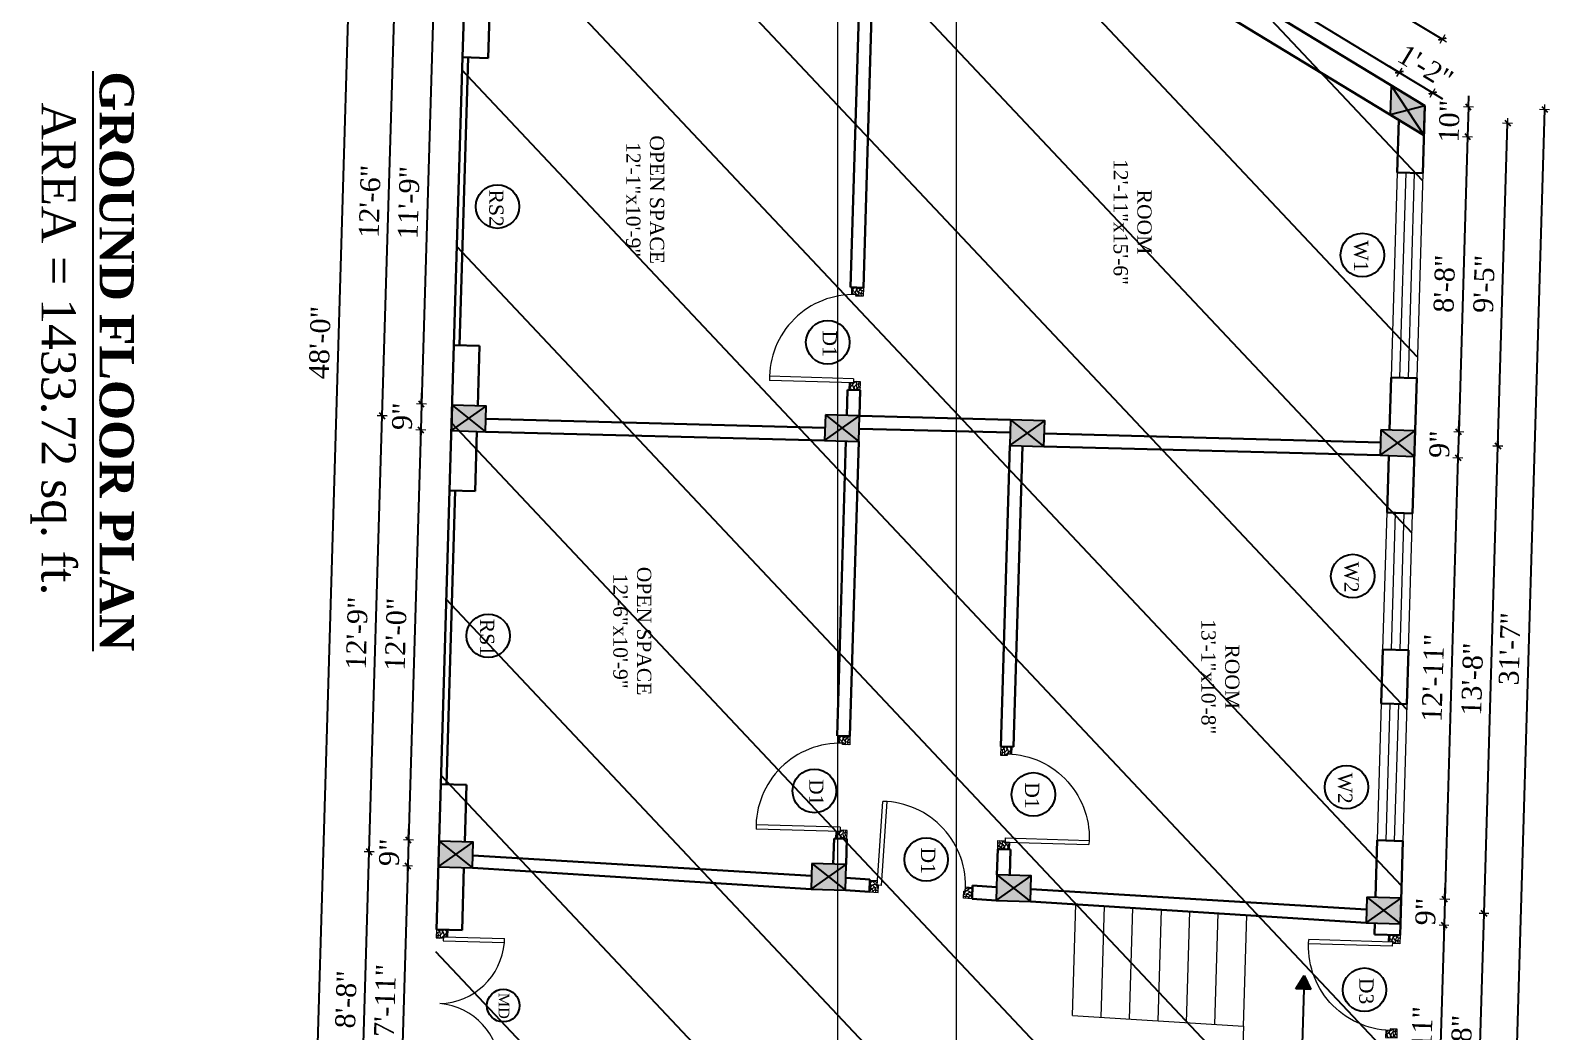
# Model space of a CAD drawing. Header units: inches. Extents: x 4069 to 291496, y -47643 to 12535.
# Drawn here: x 145229 to 145762, y -16089 to -15738 of the extents above; entities that cross this region are included whole.
import ezdxf

# ---------------------------------------------------------------- set-up
doc = ezdxf.new("R2010")
doc.units = ezdxf.units.IN
doc.header["$LTSCALE"] = 5
doc.header["$MEASUREMENT"] = 0
for name, color, linetype, lineweight in [('A-WALL', 7, 'Continuous', 9), ('Dimension', 7, 'Continuous', 18), ('DOOR', 62, 'Continuous', 0), ('Dw', 2, 'Continuous', 18), ('tefriş', 30, 'Continuous', 9)]:
    doc.layers.add(name, color=color, linetype=linetype, lineweight=lineweight)
doc.layers.add('dim line', color=7, linetype='Continuous', lineweight=15, true_color=0xfab2b2)
doc.layers.add('TEXT', color=6, linetype='Continuous')
doc.layers.add('WALL', color=7, linetype='Continuous')
doc.styles.add('ordinary', font='times.ttf')
doc.dimstyles.new('Copy of 96', dxfattribs={"dimtxt": 7, "dimasz": 4, "dimexe": 0.5, "dimexo": 0.5, "dimgap": 3, "dimtad": 1, "dimdec": 1, "dimzin": 11, "dimdsep": 46, "dimlunit": 4, "dimtxsty": 'ordinary', "dimblk": 'OBLIQUE', "dimcen": 0.09, "dimse1": 1, "dimse2": 1, "dimclrt": 6, "dimazin": 0, "dimtfac": 1, "dimtdec": 1, "dimtix": 1, "dimtmove": 2, "dimatfit": 3, "dimldrblk": 'leader', "dimfxl": 0.5, "dimfxlon": 1, "dimtolj": 1, "dimtzin": 0, "dimarcsym": 0})

# ---------------------------------------------------------------- blocks, each defined once
blk = doc.blocks.new('c2a')
at = {"color": 1, "ltscale": 5}
for p, q in [((18091.63, 4625.76), (18084.82, 4613.76)), ((18101.98, 4625.76), (18091.63, 4625.76)), ((18095.17, 4613.76), (18101.98, 4625.76)), ((18084.82, 4613.76), (18095.17, 4613.76))]:
    blk.add_line(p, q, dxfattribs=at)
blk = doc.blocks.new('A$C27B36B59')
at = {"layer": 'DOOR'}
for p, q in [((0, 4), (0, 0)), ((2.5, 4), (0, 4)), ((0, 0), (3, 0)), ((2.5, 2.5), (2.5, 4)), ((3, 2.5), (2.5, 2.5)), ((3, 0), (3, 2.5))]:
    blk.add_line(p, q, dxfattribs=at)
for centre, radius, start, end in [((-1.4, -0.54), 4.75, 22.1411, 72.838), ((1.34, 2.09), 1.64, 45.138, 144.8948), ((2.21, 0.3), 2.49, 83.3149, 152.658), ((0.13, 0.37), 2.05, 349.4875, 93.6805), ((1.96, -0.47), 2.01, 58.7447, 166.495), ((-0.06, 0.32), 1.13, 343.542, 86.947), ((2.08, -0.4), 1.17, 38.2816, 160.1519)]:
    blk.add_arc(centre, radius, start, end, dxfattribs=at)
blk = doc.blocks.new('D2')
at = {"layer": 'DOOR'}
for p, q in [((74473.95, 24047.59), (74473.95, 24018.09)), ((74473.95, 24047.59), (74475.45, 24047.59)), ((74475.45, 24047.59), (74475.45, 24018.13))]:
    blk.add_line(p, q, dxfattribs=at)
blk.add_arc((74473.95, 24047.59), 29.5, 180, 272.9146, dxfattribs=at)
at = {"layer": 'DOOR', "xscale": -1, "rotation": 180}
blk.add_blockref('A$C27B36B59', (74441.95, 24050.09), dxfattribs=at)
at = {"layer": 'DOOR', "rotation": 180}
blk.add_blockref('A$C27B36B59', (74477.95, 24050.09), dxfattribs=at)
blk = doc.blocks.new('oblique')
at = {"color": 0, "lineweight": -2}
blk.add_line((0.25, 0.25), (-0.25, -0.25), dxfattribs=at)
at = {"layer": 'dim line', "lineweight": 9}
for p, q in [((-0.4375, 0), (0.4375, 0)), ((0, 0.4375), (0, -0.4375))]:
    blk.add_line(p, q, dxfattribs=at)
blk = doc.blocks.new('*D5714')
at = {"layer": 'A-WALL', "color": 0, "lineweight": -2, "ltscale": 50, "transparency": 16777216}
blk.add_line((145344.55, -16130.11), (145347.66, -16026.15), dxfattribs=at)
at = {"layer": 'Defpoints', "color": 0, "ltscale": 50, "transparency": 16777216}
for p in [(145347.66, -16026.15), (145372.06, -16026.88), (145368.96, -16130.84)]:
    blk.add_point(p, dxfattribs=at)
at = {"layer": 'A-WALL', "color": 0, "lineweight": -2, "ltscale": 50, "transparency": 16777216, "xscale": 4, "yscale": 4, "zscale": 4}
for p, rotation in [((145347.66, -16026.15), 88.2899854281443), ((145344.55, -16130.11), 268.2899854281443)]:
    blk.add_blockref('oblique', p, dxfattribs=dict(at, rotation=rotation))
at = {"layer": 'A-WALL', "color": 6, "ltscale": 50, "transparency": 16777216, "insert": (145339.55, -16077.93), "char_height": 7, "attachment_point": 5, "rotation": 88.29, "style": 'ordinary'}
blk.add_mtext('\\A1;8\'-8"', dxfattribs=at)
blk = doc.blocks.new('_OBLIQUE')
at = {"color": 0, "linetype": 'ByBlock'}
blk.add_line((-0.5, -0.5), (0.5, 0.5), dxfattribs=at)
blk = doc.blocks.new('leader')
at = {"layer": 'Dimension'}
for p, q in [((0, -4.33), (0, 4.33)), ((-4.42, 0), (4.42, 0))]:
    blk.add_line(p, q, dxfattribs=at)
blk = doc.blocks.new('*D5715')
at = {"layer": 'A-WALL', "color": 0, "lineweight": -2, "ltscale": 50, "transparency": 16777216}
blk.add_line((145347.66, -16026.15), (145352.22, -15873.22), dxfattribs=at)
at = {"layer": 'Defpoints', "color": 0, "ltscale": 50, "transparency": 16777216}
for p in [(145352.22, -15873.22), (145376.62, -15873.95), (145372.06, -16026.88)]:
    blk.add_point(p, dxfattribs=at)
at = {"layer": 'A-WALL', "color": 0, "lineweight": -2, "ltscale": 50, "transparency": 16777216, "xscale": 4, "yscale": 4, "zscale": 4}
for p, rotation in [((145352.22, -15873.22), 88.28998542890632), ((145347.66, -16026.15), 268.2899854289063)]:
    blk.add_blockref('oblique', p, dxfattribs=dict(at, rotation=rotation))
at = {"layer": 'A-WALL', "color": 6, "ltscale": 50, "transparency": 16777216, "insert": (145343.37, -15949.49), "char_height": 7, "attachment_point": 5, "rotation": 88.29, "style": 'ordinary'}
blk.add_mtext('\\A1;12\'-9"', dxfattribs=at)
blk = doc.blocks.new('*D5716')
at = {"layer": 'A-WALL', "color": 0, "lineweight": -2, "ltscale": 50, "transparency": 16777216}
blk.add_line((145352.22, -15873.22), (145356.7, -15723.29), dxfattribs=at)
at = {"layer": 'Defpoints', "color": 0, "ltscale": 50, "transparency": 16777216}
for p in [(145356.7, -15723.29), (145381.1, -15724.02), (145376.62, -15873.95)]:
    blk.add_point(p, dxfattribs=at)
at = {"layer": 'A-WALL', "color": 0, "lineweight": -2, "ltscale": 50, "transparency": 16777216, "xscale": 4, "yscale": 4, "zscale": 4}
for p, rotation in [((145356.7, -15723.29), 88.28998542890632), ((145352.22, -15873.22), 268.2899854289063)]:
    blk.add_blockref('oblique', p, dxfattribs=dict(at, rotation=rotation))
at = {"layer": 'A-WALL', "color": 6, "ltscale": 50, "transparency": 16777216, "insert": (145347.9, -15798.06), "char_height": 7, "attachment_point": 5, "rotation": 88.29, "style": 'ordinary'}
blk.add_mtext('\\A1;12\'-6"', dxfattribs=at)
blk = doc.blocks.new('*D5673')
at = {"layer": 'A-WALL', "color": 0, "lineweight": -2, "ltscale": 50, "transparency": 16777216}
blk.add_line((145328.38, -16134.13), (145345.47, -15561.38), dxfattribs=at)
at = {"layer": 'Defpoints', "color": 0, "ltscale": 50, "transparency": 16777216}
for p in [(145345.47, -15561.38), (145385.92, -15562.59), (145368.82, -16135.33)]:
    blk.add_point(p, dxfattribs=at)
at = {"layer": 'A-WALL', "color": 0, "lineweight": -2, "ltscale": 50, "transparency": 16777216, "xscale": 4, "yscale": 4, "zscale": 4}
for p, rotation in [((145345.47, -15561.38), 88.28998542890632), ((145328.38, -16134.13), 268.2899854289063)]:
    blk.add_blockref('oblique', p, dxfattribs=dict(at, rotation=rotation))
at = {"layer": 'A-WALL', "color": 6, "ltscale": 50, "transparency": 16777216, "insert": (145330.37, -15847.56), "char_height": 7, "attachment_point": 5, "rotation": 88.29, "style": 'ordinary'}
blk.add_mtext('\\A1;48\'-0"', dxfattribs=at)
blk = doc.blocks.new('*D5721')
at = {"layer": 'A-WALL', "color": 0, "lineweight": -2, "ltscale": 50, "transparency": 16777216}
blk.add_line((145529.21, -15643.45), (145709.03, -15752.78), dxfattribs=at)
at = {"layer": 'Defpoints', "color": 0, "ltscale": 50, "transparency": 16777216}
for p in [(145526.43, -15648.02), (145709.03, -15752.78), (145706.25, -15757.34)]:
    blk.add_point(p, dxfattribs=at)
at = {"layer": 'A-WALL', "color": 0, "lineweight": -2, "ltscale": 50, "transparency": 16777216, "xscale": 4, "yscale": 4, "zscale": 4}
for p, rotation in [((145529.21, -15643.45), 148.7014709229799), ((145709.03, -15752.78), 328.7014709229799)]:
    blk.add_blockref('oblique', p, dxfattribs=dict(at, rotation=rotation))
at = {"layer": 'A-WALL', "color": 6, "ltscale": 50, "transparency": 16777216, "insert": (145622.53, -15692.5), "char_height": 7, "attachment_point": 5, "rotation": 328.7015, "style": 'ordinary'}
blk.add_mtext('\\A1;17\'-6"', dxfattribs=at)
blk = doc.blocks.new('*D5722')
at = {"layer": 'A-WALL', "color": 0, "lineweight": -2, "ltscale": 50, "transparency": 16777216}
for p, q in [((145709.03, -15752.78), (145705.61, -15750.7)), ((145709.03, -15752.78), (145720.82, -15759.95)), ((145720.82, -15759.95), (145724.24, -15762.02))]:
    blk.add_line(p, q, dxfattribs=at)
at = {"layer": 'Defpoints', "color": 0, "ltscale": 50, "transparency": 16777216}
for p in [(145706.25, -15757.34), (145720.82, -15759.95), (145718.04, -15764.51)]:
    blk.add_point(p, dxfattribs=at)
at = {"layer": 'A-WALL', "color": 0, "lineweight": -2, "ltscale": 50, "transparency": 16777216, "xscale": 4, "yscale": 4, "zscale": 4}
for p, rotation in [((145709.03, -15752.78), 328.7014709229799), ((145720.82, -15759.95), 148.7014709229799)]:
    blk.add_blockref('oblique', p, dxfattribs=dict(at, rotation=rotation))
at = {"layer": 'A-WALL', "color": 6, "ltscale": 50, "transparency": 16777216, "insert": (145718.3, -15750.81), "char_height": 7, "attachment_point": 5, "rotation": 328.7015, "style": 'ordinary'}
blk.add_mtext('\\A1;1\'-2"', dxfattribs=at)
blk = doc.blocks.new('*D5723')
at = {"layer": 'A-WALL', "color": 0, "lineweight": -2, "ltscale": 50, "transparency": 16777216}
blk.add_line((145724.17, -15741.14), (145532.56, -15624.65), dxfattribs=at)
at = {"layer": 'Defpoints', "color": 0, "ltscale": 50, "transparency": 16777216}
for p in [(145532.56, -15624.65), (145520.54, -15644.43), (145712.15, -15760.93)]:
    blk.add_point(p, dxfattribs=at)
at = {"layer": 'A-WALL', "color": 0, "lineweight": -2, "ltscale": 50, "transparency": 16777216, "xscale": 4, "yscale": 4, "zscale": 4}
for p, rotation in [((145532.56, -15624.65), 148.7014709224112), ((145724.17, -15741.14), 328.7014709224112)]:
    blk.add_blockref('oblique', p, dxfattribs=dict(at, rotation=rotation))
at = {"layer": 'A-WALL', "color": 6, "ltscale": 50, "transparency": 16777216, "insert": (145631.78, -15677.29), "char_height": 7, "attachment_point": 5, "rotation": 328.7015, "style": 'ordinary'}
blk.add_mtext('\\A1;18\'-8"', dxfattribs=at)
blk = doc.blocks.new('*D5674')
at = {"layer": 'A-WALL', "color": 0, "lineweight": -2, "ltscale": 50, "transparency": 16777216}
blk.add_line((145406.45, -15528.81), (145738.58, -15730.74), dxfattribs=at)
at = {"layer": 'Defpoints', "color": 0, "ltscale": 50, "transparency": 16777216}
for p in [(145385.92, -15562.59), (145738.58, -15730.74), (145718.04, -15764.51)]:
    blk.add_point(p, dxfattribs=at)
at = {"layer": 'A-WALL', "color": 0, "lineweight": -2, "ltscale": 50, "transparency": 16777216, "xscale": 4, "yscale": 4, "zscale": 4}
for p, rotation in [((145406.45, -15528.81), 148.7014709224075), ((145738.58, -15730.74), 328.7014709224075)]:
    blk.add_blockref('oblique', p, dxfattribs=dict(at, rotation=rotation))
at = {"layer": 'A-WALL', "color": 6, "ltscale": 50, "transparency": 16777216, "insert": (145575.92, -15624.17), "char_height": 7, "attachment_point": 5, "rotation": 328.7015, "style": 'ordinary'}
blk.add_mtext('\\A1;32\'-5"', dxfattribs=at)
blk = doc.blocks.new('*D5725')
at = {"layer": 'A-WALL', "color": 0, "lineweight": -2, "ltscale": 50, "transparency": 16777216}
for p, q in [((145733.35, -15764.97), (145733.47, -15760.97)), ((145733.35, -15764.97), (145733.04, -15775.31)), ((145733.04, -15775.31), (145732.92, -15779.31))]:
    blk.add_line(p, q, dxfattribs=at)
at = {"layer": 'Defpoints', "color": 0, "ltscale": 50, "transparency": 16777216}
for p in [(145718.04, -15764.51), (145717.73, -15774.86), (145733.04, -15775.31)]:
    blk.add_point(p, dxfattribs=at)
at = {"layer": 'A-WALL', "color": 0, "lineweight": -2, "ltscale": 50, "transparency": 16777216, "xscale": 4, "yscale": 4, "zscale": 4}
for p, rotation in [((145733.35, -15764.97), 268.2899854281655), ((145733.04, -15775.31), 88.28998542816547)]:
    blk.add_blockref('oblique', p, dxfattribs=dict(at, rotation=rotation))
at = {"layer": 'A-WALL', "color": 6, "ltscale": 50, "transparency": 16777216, "insert": (145726.64, -15769.94), "char_height": 7, "attachment_point": 5, "rotation": 88.29, "style": 'ordinary'}
blk.add_mtext('\\A1;10"', dxfattribs=at)
blk = doc.blocks.new('*D5726')
at = {"layer": 'A-WALL', "color": 0, "lineweight": -2, "ltscale": 50, "transparency": 16777216}
blk.add_line((145733.04, -15775.31), (145729.95, -15878.92), dxfattribs=at)
at = {"layer": 'Defpoints', "color": 0, "ltscale": 50, "transparency": 16777216}
for p in [(145717.73, -15774.86), (145714.64, -15878.46), (145729.95, -15878.92)]:
    blk.add_point(p, dxfattribs=at)
at = {"layer": 'A-WALL', "color": 0, "lineweight": -2, "ltscale": 50, "transparency": 16777216, "xscale": 4, "yscale": 4, "zscale": 4}
for p, rotation in [((145733.04, -15775.31), 88.28998542890629), ((145729.95, -15878.92), 268.2899854289063)]:
    blk.add_blockref('oblique', p, dxfattribs=dict(at, rotation=rotation))
at = {"layer": 'A-WALL', "color": 6, "ltscale": 50, "transparency": 16777216, "insert": (145724.94, -15826.92), "char_height": 7, "attachment_point": 5, "rotation": 88.29, "style": 'ordinary'}
blk.add_mtext('\\A1;8\'-8"', dxfattribs=at)
blk = doc.blocks.new('*D5727')
at = {"layer": 'A-WALL', "color": 0, "lineweight": -2, "ltscale": 50, "transparency": 16777216}
for p, q in [((145729.95, -15878.92), (145729.68, -15887.91)), ((145729.95, -15878.92), (145730.07, -15874.92)), ((145729.68, -15887.91), (145729.56, -15891.91))]:
    blk.add_line(p, q, dxfattribs=at)
at = {"layer": 'Defpoints', "color": 0, "ltscale": 50, "transparency": 16777216}
for p in [(145714.64, -15878.46), (145714.37, -15887.46), (145729.68, -15887.91)]:
    blk.add_point(p, dxfattribs=at)
at = {"layer": 'A-WALL', "color": 0, "lineweight": -2, "ltscale": 50, "transparency": 16777216, "xscale": 4, "yscale": 4, "zscale": 4}
for p, rotation in [((145729.95, -15878.92), 268.2899854289063), ((145729.68, -15887.91), 88.28998542890633)]:
    blk.add_blockref('oblique', p, dxfattribs=dict(at, rotation=rotation))
at = {"layer": 'A-WALL', "color": 6, "ltscale": 50, "transparency": 16777216, "insert": (145723.24, -15883.22), "char_height": 7, "attachment_point": 5, "rotation": 88.29, "style": 'ordinary'}
blk.add_mtext('\\A1;9"', dxfattribs=at)
blk = doc.blocks.new('*D5728')
at = {"layer": 'A-WALL', "color": 0, "lineweight": -2, "ltscale": 50, "transparency": 16777216}
blk.add_line((145729.68, -15887.91), (145725.05, -16042.84), dxfattribs=at)
at = {"layer": 'Defpoints', "color": 0, "ltscale": 50, "transparency": 16777216}
for p in [(145714.37, -15887.46), (145709.75, -16042.39), (145725.05, -16042.84)]:
    blk.add_point(p, dxfattribs=at)
at = {"layer": 'A-WALL', "color": 0, "lineweight": -2, "ltscale": 50, "transparency": 16777216, "xscale": 4, "yscale": 4, "zscale": 4}
for p, rotation in [((145729.68, -15887.91), 88.28998542890629), ((145725.05, -16042.84), 268.2899854289063)]:
    blk.add_blockref('oblique', p, dxfattribs=dict(at, rotation=rotation))
at = {"layer": 'A-WALL', "color": 6, "ltscale": 50, "transparency": 16777216, "insert": (145720.87, -15965.18), "char_height": 7, "attachment_point": 5, "rotation": 88.29, "style": 'ordinary'}
blk.add_mtext('\\A1;12\'-11"', dxfattribs=at)
blk = doc.blocks.new('*D5729')
at = {"layer": 'A-WALL', "color": 0, "lineweight": -2, "ltscale": 50, "transparency": 16777216}
for p, q in [((145725.05, -16042.84), (145725.17, -16038.85)), ((145725.05, -16042.84), (145724.78, -16051.84)), ((145724.78, -16051.84), (145724.66, -16055.84))]:
    blk.add_line(p, q, dxfattribs=at)
at = {"layer": 'Defpoints', "color": 0, "ltscale": 50, "transparency": 16777216}
for p in [(145709.75, -16042.39), (145709.48, -16051.38), (145724.78, -16051.84)]:
    blk.add_point(p, dxfattribs=at)
at = {"layer": 'A-WALL', "color": 0, "lineweight": -2, "ltscale": 50, "transparency": 16777216, "xscale": 4, "yscale": 4, "zscale": 4}
for p, rotation in [((145725.05, -16042.84), 268.2899854289063), ((145724.78, -16051.84), 88.28998542890633)]:
    blk.add_blockref('oblique', p, dxfattribs=dict(at, rotation=rotation))
at = {"layer": 'A-WALL', "color": 6, "ltscale": 50, "transparency": 16777216, "insert": (145718.35, -16047.15), "char_height": 7, "attachment_point": 5, "rotation": 88.29, "style": 'ordinary'}
blk.add_mtext('\\A1;9"', dxfattribs=at)
blk = doc.blocks.new('*D5730')
at = {"layer": 'A-WALL', "color": 0, "lineweight": -2, "ltscale": 50, "transparency": 16777216}
blk.add_line((145724.78, -16051.84), (145722.31, -16134.8), dxfattribs=at)
at = {"layer": 'Defpoints', "color": 0, "ltscale": 50, "transparency": 16777216}
for p in [(145709.48, -16051.38), (145707, -16134.35), (145722.31, -16134.8)]:
    blk.add_point(p, dxfattribs=at)
at = {"layer": 'A-WALL', "color": 0, "lineweight": -2, "ltscale": 50, "transparency": 16777216, "xscale": 4, "yscale": 4, "zscale": 4}
for p, rotation in [((145724.78, -16051.84), 88.28998542890629), ((145722.31, -16134.8), 268.2899854289063)]:
    blk.add_blockref('oblique', p, dxfattribs=dict(at, rotation=rotation))
at = {"layer": 'A-WALL', "color": 6, "ltscale": 50, "transparency": 16777216, "insert": (145716.99, -16093.13), "char_height": 7, "attachment_point": 5, "rotation": 88.29, "style": 'ordinary'}
blk.add_mtext('\\A1;6\'-11"', dxfattribs=at)
blk = doc.blocks.new('*D5732')
at = {"layer": 'A-WALL', "color": 0, "lineweight": -2, "ltscale": 50, "transparency": 16777216}
blk.add_line((145736.07, -16139.72), (145738.81, -16047.76), dxfattribs=at)
at = {"layer": 'Defpoints', "color": 0, "ltscale": 50, "transparency": 16777216}
for p in [(145709.61, -16046.88), (145738.81, -16047.76), (145706.87, -16138.84)]:
    blk.add_point(p, dxfattribs=at)
at = {"layer": 'A-WALL', "color": 0, "lineweight": -2, "ltscale": 50, "transparency": 16777216, "xscale": 4, "yscale": 4, "zscale": 4}
for p, rotation in [((145738.81, -16047.76), 88.28998542815471), ((145736.07, -16139.72), 268.2899854281547)]:
    blk.add_blockref('oblique', p, dxfattribs=dict(at, rotation=rotation))
at = {"layer": 'A-WALL', "color": 6, "ltscale": 50, "transparency": 16777216, "insert": (145730.87, -16093.54), "char_height": 7, "attachment_point": 5, "rotation": 88.29, "style": 'ordinary'}
blk.add_mtext('\\A1;7\'-8"', dxfattribs=at)
blk = doc.blocks.new('*D5733')
at = {"layer": 'A-WALL', "color": 0, "lineweight": -2, "ltscale": 50, "transparency": 16777216}
blk.add_line((145738.81, -16047.76), (145743.71, -15883.83), dxfattribs=at)
at = {"layer": 'Defpoints', "color": 0, "ltscale": 50, "transparency": 16777216}
for p in [(145714.51, -15882.96), (145743.71, -15883.83), (145709.61, -16046.88)]:
    blk.add_point(p, dxfattribs=at)
at = {"layer": 'A-WALL', "color": 0, "lineweight": -2, "ltscale": 50, "transparency": 16777216, "xscale": 4, "yscale": 4, "zscale": 4}
for p, rotation in [((145743.71, -15883.83), 88.28998542890632), ((145738.81, -16047.76), 268.2899854289063)]:
    blk.add_blockref('oblique', p, dxfattribs=dict(at, rotation=rotation))
at = {"layer": 'A-WALL', "color": 6, "ltscale": 50, "transparency": 16777216, "insert": (145734.7, -15965.6), "char_height": 7, "attachment_point": 5, "rotation": 88.29, "style": 'ordinary'}
blk.add_mtext('\\A1;13\'-8"', dxfattribs=at)
blk = doc.blocks.new('*D5734')
at = {"layer": 'A-WALL', "color": 0, "lineweight": -2, "ltscale": 50, "transparency": 16777216}
blk.add_line((145743.71, -15883.83), (145747.09, -15770.56), dxfattribs=at)
at = {"layer": 'Defpoints', "color": 0, "ltscale": 50, "transparency": 16777216}
for p in [(145717.89, -15769.68), (145747.09, -15770.56), (145714.51, -15882.96)]:
    blk.add_point(p, dxfattribs=at)
at = {"layer": 'A-WALL', "color": 0, "lineweight": -2, "ltscale": 50, "transparency": 16777216, "xscale": 4, "yscale": 4, "zscale": 4}
for p, rotation in [((145747.09, -15770.56), 88.28998542890632), ((145743.71, -15883.83), 268.2899854289063)]:
    blk.add_blockref('oblique', p, dxfattribs=dict(at, rotation=rotation))
at = {"layer": 'A-WALL', "color": 6, "ltscale": 50, "transparency": 16777216, "insert": (145738.83, -15827), "char_height": 7, "attachment_point": 5, "rotation": 88.29, "style": 'ordinary'}
blk.add_mtext('\\A1;9\'-5"', dxfattribs=at)
blk = doc.blocks.new('*D5675')
at = {"layer": 'A-WALL', "color": 0, "lineweight": -2, "ltscale": 50, "transparency": 16777216}
blk.add_line((145760.08, -15765.77), (145748.77, -16144.6), dxfattribs=at)
at = {"layer": 'Defpoints', "color": 0, "ltscale": 50, "transparency": 16777216}
for p in [(145718.04, -15764.51), (145706.73, -16143.34), (145748.77, -16144.6)]:
    blk.add_point(p, dxfattribs=at)
at = {"layer": 'A-WALL', "color": 0, "lineweight": -2, "ltscale": 50, "transparency": 16777216, "xscale": 4, "yscale": 4, "zscale": 4}
for p, rotation in [((145760.08, -15765.77), 88.28998542890629), ((145748.77, -16144.6), 268.2899854289063)]:
    blk.add_blockref('oblique', p, dxfattribs=dict(at, rotation=rotation))
at = {"layer": 'A-WALL', "color": 6, "ltscale": 50, "transparency": 16777216, "insert": (145747.86, -15954.99), "char_height": 7, "attachment_point": 5, "rotation": 88.29, "style": 'ordinary'}
blk.add_mtext('\\A1;31\'-7"', dxfattribs=at)
blk = doc.blocks.new('*D5679')
at = {"layer": 'A-WALL', "color": 0, "lineweight": -2, "ltscale": 50, "transparency": 16777216}
blk.add_line((145370.21, -15728.19), (145366, -15869.13), dxfattribs=at)
at = {"layer": 'Defpoints', "color": 0, "ltscale": 50, "transparency": 16777216}
for p in [(145380.97, -15728.51), (145366, -15869.13), (145376.76, -15869.45)]:
    blk.add_point(p, dxfattribs=at)
at = {"layer": 'A-WALL', "color": 0, "lineweight": -2, "ltscale": 50, "transparency": 16777216, "xscale": 4, "yscale": 4, "zscale": 4}
for p, rotation in [((145370.21, -15728.19), 88.28998542890629), ((145366, -15869.13), 268.2899854289063)]:
    blk.add_blockref('oblique', p, dxfattribs=dict(at, rotation=rotation))
at = {"layer": 'A-WALL', "color": 6, "ltscale": 50, "transparency": 16777216, "insert": (145361.54, -15798.47), "char_height": 7, "attachment_point": 5, "rotation": 88.29, "style": 'ordinary'}
blk.add_mtext('\\A1;11\'-9"', dxfattribs=at)
blk = doc.blocks.new('*D5680')
at = {"layer": 'A-WALL', "color": 0, "lineweight": -2, "ltscale": 50, "transparency": 16777216}
for p, q in [((145366, -15869.13), (145366.12, -15865.13)), ((145366, -15869.13), (145365.74, -15878.13)), ((145365.74, -15878.13), (145365.62, -15882.13))]:
    blk.add_line(p, q, dxfattribs=at)
at = {"layer": 'Defpoints', "color": 0, "ltscale": 50, "transparency": 16777216}
for p in [(145376.76, -15869.45), (145365.74, -15878.13), (145376.49, -15878.45)]:
    blk.add_point(p, dxfattribs=at)
at = {"layer": 'A-WALL', "color": 0, "lineweight": -2, "ltscale": 50, "transparency": 16777216, "xscale": 4, "yscale": 4, "zscale": 4}
for p, rotation in [((145366, -15869.13), 268.2899854289063), ((145365.74, -15878.13), 88.28998542890632)]:
    blk.add_blockref('oblique', p, dxfattribs=dict(at, rotation=rotation))
at = {"layer": 'A-WALL', "color": 6, "ltscale": 50, "transparency": 16777216, "insert": (145359.3, -15873.43), "char_height": 7, "attachment_point": 5, "rotation": 88.29, "style": 'ordinary'}
blk.add_mtext('\\A1;9"', dxfattribs=at)
blk = doc.blocks.new('*D5681')
at = {"layer": 'A-WALL', "color": 0, "lineweight": -2, "ltscale": 50, "transparency": 16777216}
blk.add_line((145365.74, -15878.13), (145361.44, -16022.06), dxfattribs=at)
at = {"layer": 'Defpoints', "color": 0, "ltscale": 50, "transparency": 16777216}
for p in [(145376.49, -15878.45), (145361.44, -16022.06), (145372.19, -16022.38)]:
    blk.add_point(p, dxfattribs=at)
at = {"layer": 'A-WALL', "color": 0, "lineweight": -2, "ltscale": 50, "transparency": 16777216, "xscale": 4, "yscale": 4, "zscale": 4}
for p, rotation in [((145365.74, -15878.13), 88.28998542890629), ((145361.44, -16022.06), 268.2899854289063)]:
    blk.add_blockref('oblique', p, dxfattribs=dict(at, rotation=rotation))
at = {"layer": 'A-WALL', "color": 6, "ltscale": 50, "transparency": 16777216, "insert": (145357.03, -15949.9), "char_height": 7, "attachment_point": 5, "rotation": 88.29, "style": 'ordinary'}
blk.add_mtext('\\A1;12\'-0"', dxfattribs=at)
blk = doc.blocks.new('*D5682')
at = {"layer": 'A-WALL', "color": 0, "lineweight": -2, "ltscale": 50, "transparency": 16777216}
for p, q in [((145361.44, -16022.06), (145361.17, -16031.06)), ((145361.44, -16022.06), (145361.56, -16018.06)), ((145361.17, -16031.06), (145361.05, -16035.06))]:
    blk.add_line(p, q, dxfattribs=at)
at = {"layer": 'Defpoints', "color": 0, "ltscale": 50, "transparency": 16777216}
for p in [(145372.19, -16022.38), (145361.17, -16031.06), (145371.92, -16031.38)]:
    blk.add_point(p, dxfattribs=at)
at = {"layer": 'A-WALL', "color": 0, "lineweight": -2, "ltscale": 50, "transparency": 16777216, "xscale": 4, "yscale": 4, "zscale": 4}
for p, rotation in [((145361.44, -16022.06), 268.2899854289063), ((145361.17, -16031.06), 88.28998542890632)]:
    blk.add_blockref('oblique', p, dxfattribs=dict(at, rotation=rotation))
at = {"layer": 'A-WALL', "color": 6, "ltscale": 50, "transparency": 16777216, "insert": (145354.74, -16026.36), "char_height": 7, "attachment_point": 5, "rotation": 88.29, "style": 'ordinary'}
blk.add_mtext('\\A1;9"', dxfattribs=at)
blk = doc.blocks.new('*D5683')
at = {"layer": 'A-WALL', "color": 0, "lineweight": -2, "ltscale": 50, "transparency": 16777216}
blk.add_line((145361.17, -16031.06), (145358.34, -16126.02), dxfattribs=at)
at = {"layer": 'Defpoints', "color": 0, "ltscale": 50, "transparency": 16777216}
for p in [(145371.92, -16031.38), (145358.34, -16126.02), (145369.09, -16126.34)]:
    blk.add_point(p, dxfattribs=at)
at = {"layer": 'A-WALL', "color": 0, "lineweight": -2, "ltscale": 50, "transparency": 16777216, "xscale": 4, "yscale": 4, "zscale": 4}
for p, rotation in [((145361.17, -16031.06), 88.28998542890629), ((145358.34, -16126.02), 268.2899854289063)]:
    blk.add_blockref('oblique', p, dxfattribs=dict(at, rotation=rotation))
at = {"layer": 'A-WALL', "color": 6, "ltscale": 50, "transparency": 16777216, "insert": (145353.19, -16078.34), "char_height": 7, "attachment_point": 5, "rotation": 88.29, "style": 'ordinary'}
blk.add_mtext('\\A1;7\'-11"', dxfattribs=at)

msp = doc.modelspace()

# ---------------------------------------------------------------- hatches: boundary and pattern name
at = {"layer": 'WALL', "linetype": 'ByBlock', "ltscale": 5, "true_color": 0xf8991e}
h = msp.add_hatch(dxfattribs=at)
h.set_pattern_fill('ANSI31', color=30, scale=350, angle=-91.7100146)
h.set_pattern_definition([(313.29, (148162.125, -9198.296), (31.8453, 29.999), [])])
h.paths.add_polyline_path([(145385.91983, -15562.58881), (145718.04219, -15764.5107), (145706.73247, -16143.34192), (145374.81829, -16135.51268), (145368.82096, -16135.33363)])
h = msp.add_hatch(color=30, dxfattribs=at)
h.dxf.hatch_style = 1
h.paths.add_polyline_path([(145711.99211, -15766.09881), (145705.94202, -15767.68692), (145717.73335, -15774.85575)])
h.paths.add_polyline_path([(145711.99211, -15766.09881), (145717.73335, -15774.85575), (145718.04219, -15764.5107)])
h.paths.add_polyline_path([(145718.04219, -15764.5107), (145706.25087, -15757.34188), (145711.99211, -15766.09881)])
h.paths.add_polyline_path([(145711.99211, -15766.09881), (145706.25087, -15757.34188), (145705.94202, -15767.68692)])
h = msp.add_hatch(color=30, dxfattribs=at)
h.dxf.hatch_style = 1
h.paths.add_polyline_path([(145382.6217, -15874.12905), (145376.75866, -15869.45201), (145376.49009, -15878.448)])
h.paths.add_polyline_path([(145376.49009, -15878.448), (145388.48474, -15878.80609), (145382.6217, -15874.12905)])
h.paths.add_polyline_path([(145382.6217, -15874.12905), (145388.48474, -15878.80609), (145388.75331, -15869.8101)])
h.paths.add_polyline_path([(145388.75331, -15869.8101), (145376.75866, -15869.45201), (145382.6217, -15874.12905)])
h = msp.add_hatch(color=30, dxfattribs=at)
h.dxf.hatch_style = 1
h.paths.add_polyline_path([(145513.5763, -15877.60487), (145507.71325, -15872.92783), (145507.44469, -15881.92382)])
h.paths.add_polyline_path([(145507.44469, -15881.92382), (145519.43934, -15882.28191), (145513.5763, -15877.60487)])
h.paths.add_polyline_path([(145513.5763, -15877.60487), (145519.43934, -15882.28191), (145519.70791, -15873.28592)])
h.paths.add_polyline_path([(145519.70791, -15873.28592), (145507.71325, -15872.92783), (145513.5763, -15877.60487)])
h = msp.add_hatch(color=30, dxfattribs=at)
h.dxf.hatch_style = 1
h.paths.add_polyline_path([(145578.55377, -15879.32951), (145572.69073, -15874.65247), (145572.42216, -15883.64846)])
h.paths.add_polyline_path([(145572.42216, -15883.64846), (145584.41681, -15884.00655), (145578.55377, -15879.32951)])
h.paths.add_polyline_path([(145578.55377, -15879.32951), (145584.41681, -15884.00655), (145584.68538, -15875.01056)])
h.paths.add_polyline_path([(145584.68538, -15875.01056), (145572.69073, -15874.65247), (145578.55377, -15879.32951)])
h = msp.add_hatch(color=30, dxfattribs=at)
h.dxf.hatch_style = 1
h.paths.add_polyline_path([(145708.50871, -15882.7788), (145702.64567, -15878.10175), (145702.3771, -15887.09775)])
h.paths.add_polyline_path([(145702.3771, -15887.09775), (145714.37176, -15887.45584), (145708.50871, -15882.7788)])
h.paths.add_polyline_path([(145708.50871, -15882.7788), (145714.37176, -15887.45584), (145714.64033, -15878.45985)])
h.paths.add_polyline_path([(145714.64033, -15878.45985), (145702.64567, -15878.10175), (145708.50871, -15882.7788)])
h = msp.add_hatch(color=30, dxfattribs=at)
h.dxf.hatch_style = 1
h.paths.add_polyline_path([(145378.05603, -16027.06091), (145372.19299, -16022.38387), (145371.92442, -16031.37986)])
h.paths.add_polyline_path([(145371.92442, -16031.37986), (145383.91908, -16031.73796), (145378.05603, -16027.06091)])
h.paths.add_polyline_path([(145378.05603, -16027.06091), (145383.91908, -16031.73796), (145384.18765, -16022.74196)])
h.paths.add_polyline_path([(145384.18765, -16022.74196), (145372.19299, -16022.38387), (145378.05603, -16027.06091)])
h = msp.add_hatch(color=30, dxfattribs=at)
h.dxf.hatch_style = 1
h.paths.add_polyline_path([(145508.87873, -16034.95501), (145503.01568, -16030.27797), (145502.74712, -16039.27396)])
h.paths.add_polyline_path([(145502.74712, -16039.27396), (145514.74177, -16039.63205), (145508.87873, -16034.95501)])
h.paths.add_polyline_path([(145508.87873, -16034.95501), (145514.74177, -16039.63205), (145515.01034, -16030.63606)])
h.paths.add_polyline_path([(145515.01034, -16030.63606), (145503.01568, -16030.27797), (145508.87873, -16034.95501)])
h = msp.add_hatch(color=30, dxfattribs=at)
h.dxf.hatch_style = 1
h.paths.add_polyline_path([(145573.79075, -16038.87193), (145567.92771, -16034.19488), (145567.65914, -16043.19088)])
h.paths.add_polyline_path([(145567.65914, -16043.19088), (145579.65379, -16043.54897), (145573.79075, -16038.87193)])
h.paths.add_polyline_path([(145573.79075, -16038.87193), (145579.65379, -16043.54897), (145579.92236, -16034.55298)])
h.paths.add_polyline_path([(145579.92236, -16034.55298), (145567.92771, -16034.19488), (145573.79075, -16038.87193)])
h = msp.add_hatch(color=30, dxfattribs=at)
h.dxf.hatch_style = 1
h.paths.add_polyline_path([(145703.6148, -16046.70576), (145697.75175, -16042.02872), (145697.48319, -16051.02471)])
h.paths.add_polyline_path([(145697.48319, -16051.02471), (145709.47784, -16051.3828), (145703.6148, -16046.70576)])
h.paths.add_polyline_path([(145703.6148, -16046.70576), (145709.47784, -16051.3828), (145709.74641, -16042.38681)])
h.paths.add_polyline_path([(145709.74641, -16042.38681), (145697.75175, -16042.02872), (145703.6148, -16046.70576)])
at = {"layer": 'WALL', "linetype": 'ByBlock', "ltscale": 5}
msp.add_hatch(color=2, dxfattribs=at).paths.add_polyline_path([(145675.75749, -16069.48896), (145678.01394, -16074.41963), (145672.76804, -16074.26302)])

# ---------------------------------------------------------------- linework, layer by layer
at = {"color": 1, "ltscale": 5}
for p, q in [((145706.25087, -15757.34188), (145717.73335, -15774.85575)), ((145718.04219, -15764.5107), (145705.94202, -15767.68692)), ((145376.49009, -15878.448), (145388.75331, -15869.8101)), ((145376.75866, -15869.45201), (145388.48474, -15878.80609)), ((145507.44469, -15881.92382), (145519.70791, -15873.28592)), ((145507.71325, -15872.92783), (145519.43934, -15882.28191)), ((145572.42216, -15883.64846), (145584.68538, -15875.01056)), ((145572.69073, -15874.65247), (145584.41681, -15884.00655)), ((145702.3771, -15887.09775), (145714.64033, -15878.45985)), ((145702.64567, -15878.10175), (145714.37176, -15887.45584)), ((145371.92442, -16031.37986), (145384.18765, -16022.74196)), ((145372.19299, -16022.38387), (145383.91908, -16031.73796)), ((145502.74712, -16039.27396), (145515.01034, -16030.63606)), ((145503.01568, -16030.27797), (145514.74177, -16039.63205)), ((145567.65914, -16043.19088), (145579.92236, -16034.55298)), ((145567.92771, -16034.19488), (145579.65379, -16043.54897)), ((145697.48319, -16051.02471), (145709.74641, -16042.38681)), ((145697.75175, -16042.02872), (145709.47784, -16051.3828)), ((145645.54844, -16048.06545), (145645.56966, -16047.73103))]:
    msp.add_line(p, q, dxfattribs=at)
at = {"layer": 'A-WALL', "lineweight": 30}
for p, q in [((145385.91983, -15562.58881), (145718.04219, -15764.5107)), ((145385.61098, -15572.93386), (145717.73335, -15774.85575)), ((145381.86146, -15698.52825), (145380.39925, -15747.50643)), ((145389.96222, -15728.78337), (145389.39524, -15747.77499)), ((145516.55276, -15828.17167), (145519.40455, -15732.64777)), ((145521.05075, -15828.30596), (145523.90255, -15732.78206)), ((145380.39925, -15747.50643), (145377.38531, -15848.46145)), ((145382.39836, -15747.56611), (145379.38442, -15848.52113)), ((145380.39925, -15747.50643), (145389.39524, -15747.77499)), ((145717.33736, -15788.1198), (145718.04219, -15764.5107)), ((145708.34137, -15787.85124), (145708.88985, -15769.47913)), ((145708.34137, -15787.85124), (145717.33736, -15788.1198)), ((145521.05075, -15828.30596), (145516.55276, -15828.17167)), ((145377.38531, -15848.46145), (145375.86343, -15899.43873)), ((145377.38531, -15848.46145), (145386.38131, -15848.73002)), ((145386.38131, -15848.73002), (145385.75465, -15869.72058)), ((145705.64433, -15878.19128), (145706.19282, -15859.81917)), ((145706.19282, -15859.81917), (145715.18881, -15860.08774)), ((145713.77494, -15907.44693), (145715.18881, -15860.08774)), ((145515.20991, -15873.15163), (145515.47848, -15864.15564)), ((145519.97648, -15864.28993), (145515.47848, -15864.15564)), ((145519.70791, -15873.28592), (145519.97648, -15864.28993)), ((145519.70791, -15873.28592), (145572.69073, -15874.65247)), ((145385.48608, -15878.71657), (145384.85942, -15899.7073)), ((145388.48474, -15878.80607), (145507.44469, -15881.92382)), ((145388.61962, -15874.28825), (145507.57838, -15877.44567)), ((145519.59188, -15877.78442), (145572.5747, -15879.15097)), ((145514.94194, -15882.1278), (145511.85519, -15985.52181)), ((145519.43993, -15882.26209), (145516.35318, -15985.6561)), ((145572.42216, -15883.64846), (145569.27055, -15989.21492)), ((145576.92015, -15883.78275), (145573.76855, -15989.34921)), ((145584.41681, -15884.00655), (145702.3771, -15887.09775)), ((145584.55169, -15879.48871), (145702.51079, -15882.6196)), ((145704.77895, -15907.17836), (145705.37577, -15887.18727)), ((145375.86343, -15899.43873), (145372.78981, -16002.39286)), ((145377.86253, -15899.49842), (145374.78892, -16002.45255)), ((145375.86343, -15899.43873), (145384.85942, -15899.7073)), ((145713.77494, -15907.44693), (145704.77895, -15907.17836)), ((145702.7796, -15974.14852), (145703.34658, -15955.15699)), ((145712.34257, -15955.42555), (145703.34658, -15955.15699)), ((145711.77559, -15974.41709), (145712.34257, -15955.42555)), ((145711.77559, -15974.41709), (145702.7796, -15974.14852)), ((145516.35318, -15985.6561), (145511.85519, -15985.52181)), ((145573.76855, -15989.34921), (145569.27055, -15989.21492)), ((145372.78981, -16002.39286), (145371.26792, -16053.37015)), ((145372.78981, -16002.39286), (145381.7858, -16002.66143)), ((145381.7858, -16002.66143), (145381.18898, -16022.65244)), ((145510.78091, -16021.50578), (145510.51234, -16030.50177)), ((145515.27891, -16021.64007), (145510.78091, -16021.50578)), ((145515.27891, -16021.64007), (145515.01034, -16030.63606)), ((145700.75042, -16042.11824), (145701.34724, -16022.12715)), ((145710.34323, -16022.39572), (145701.34724, -16022.12715)), ((145709.47784, -16051.3828), (145710.34323, -16022.39572)), ((145502.88685, -16034.59345), (145384.04791, -16027.42248)), ((145568.19628, -16025.19889), (145567.92771, -16034.19488)), ((145572.69427, -16025.33318), (145568.19628, -16025.19889)), ((145572.69427, -16025.33318), (145572.4257, -16034.32917)), ((145380.92041, -16031.64843), (145380.26391, -16053.63872)), ((145502.74712, -16039.27396), (145383.91908, -16031.73796)), ((145523.3591, -16035.82878), (145514.87061, -16035.31657)), ((145523.3591, -16035.82878), (145523.22852, -16040.20281)), ((145559.31038, -16037.99815), (145559.17239, -16042.62012)), ((145567.79887, -16038.51036), (145559.31038, -16037.99815)), ((145523.22852, -16040.20281), (145514.74177, -16039.63205)), ((145567.65914, -16043.19088), (145559.17239, -16042.62012)), ((145697.48319, -16051.02471), (145579.65379, -16043.54897)), ((145697.62292, -16046.3442), (145579.78263, -16039.23349)), ((145371.26792, -16053.37015), (145380.26391, -16053.63872)), ((145700.36248, -16055.11254), (145700.48185, -16051.11423)), ((145709.35847, -16055.38111), (145700.36248, -16055.11254)), ((145709.35847, -16055.38111), (145709.47784, -16051.3828))]:
    msp.add_line(p, q, dxfattribs=at)
at = {"layer": 'A-WALL', "ltscale": 5}
for p in [(145512.0521, -23123.42402), (145553.78352, -23113.86569)]:
    msp.add_xline(p, (0, 1), dxfattribs=at)
at = {"layer": 'DOOR', "ltscale": 0.5}
for p, q in [((145371.26792, -16053.37015), (145371.1784, -16056.36882)), ((145375.26614, -16053.48952), (145375.19452, -16055.88845)), ((145373.57733, -16056.44043), (145371.1784, -16056.36882)), ((145373.6922, -16055.94364), (145373.65043, -16057.34302)), ((145373.65043, -16057.34302), (145395.09244, -16057.98315)), ((145373.6922, -16055.94364), (145395.13422, -16056.58378)), ((145395.09244, -16057.98315), (145395.13422, -16056.58378))]:
    msp.add_line(p, q, dxfattribs=at)
for centre, start, end in [((145371.79369, -16056.04984), 271.7095941, 355.2564972), ((145370.40088, -16102.70345), 1.3234737, 84.8703767)]:
    msp.add_arc(centre, 23.37883, start, end, dxfattribs=at)
at = {"layer": 'Dw', "color": 3}
for p, q in [((145708.34137, -15787.85124), (145706.19282, -15859.81917)), ((145711.34003, -15787.94076), (145709.19148, -15859.90869)), ((145714.3387, -15788.03028), (145712.19015, -15859.99822)), ((145717.33736, -15788.1198), (145715.18881, -15860.08774)), ((145703.34658, -15955.15699), (145704.77895, -15907.17836)), ((145706.34524, -15955.24651), (145707.77761, -15907.26788)), ((145709.34391, -15955.33603), (145710.77627, -15907.35741)), ((145712.34257, -15955.42555), (145713.77494, -15907.44693)), ((145702.7796, -15974.14852), (145701.34724, -16022.12715)), ((145705.77827, -15974.23805), (145704.3459, -16022.21667)), ((145708.77693, -15974.32757), (145707.34456, -16022.30619)), ((145711.77559, -15974.41709), (145710.34323, -16022.39572))]:
    msp.add_line(p, q, dxfattribs=at)
at = {"layer": 'tefriş', "ltscale": 5}
for p, q in [((145594.46694, -16083.54526), (145595.63074, -16044.56263)), ((145604.50854, -16084.18236), (145605.67234, -16045.19973)), ((145614.43802, -16084.81234), (145615.60182, -16045.82971)), ((145624.4572, -16085.44801), (145625.621, -16046.46538)), ((145634.43153, -16086.08084), (145635.59533, -16047.09821)), ((145644.40586, -16086.71366), (145645.56966, -16047.73103)), ((145654.38019, -16087.34649), (145655.54399, -16048.36386)), ((145594.46694, -16083.54526), (145654.38019, -16087.34649)), ((145654.38019, -16087.34649), (145654.17905, -16094.08369))]:
    msp.add_line(p, q, dxfattribs=at)
at = {"layer": 'TEXT'}
for centre, radius in [((145392.67081, -15799.85408), 7.64038), ((145696.12151, -15816.85977), 7.64038), ((145508.55376, -15847.46796), 7.64038), ((145692.75987, -15929.46136), 7.64038), ((145389.42371, -15950.39654), 7.64038), ((145690.54962, -16003.49611), 7.64038), ((145503.85619, -16004.8181), 7.64038), ((145580.69327, -16006.03689), 7.64038), ((145543.1019, -16028.87119), 7.64038), ((145696.86148, -16074.5431), 7.64038), ((145394.69324, -16080.11455), 5.73028)]:
    msp.add_circle(centre, radius, dxfattribs=at)
at = {"layer": 'WALL', "color": 2, "linetype": 'ByBlock', "ltscale": 5}
for p, q in [((145672.76804, -16074.26302), (145675.75749, -16069.48896)), ((145675.75749, -16069.48896), (145678.01394, -16074.41963)), ((145678.01394, -16074.41963), (145672.76804, -16074.26302)), ((145675.61243, -16074.34794), (145674.42659, -16114.06865))]:
    msp.add_line(p, q, dxfattribs=at)
for points in [[(145706.25087, -15757.34188), (145705.94202, -15767.68692), (145717.73335, -15774.85575), (145718.04219, -15764.5107)], [(145376.75866, -15869.45201), (145376.49009, -15878.448), (145388.48474, -15878.80609), (145388.75331, -15869.8101)], [(145507.71325, -15872.92783), (145507.44469, -15881.92382), (145519.43934, -15882.28191), (145519.70791, -15873.28592)], [(145572.69073, -15874.65247), (145572.42216, -15883.64846), (145584.41681, -15884.00655), (145584.68538, -15875.01056)], [(145702.64567, -15878.10175), (145702.3771, -15887.09775), (145714.37176, -15887.45584), (145714.64033, -15878.45985)], [(145372.19299, -16022.38387), (145371.92442, -16031.37986), (145383.91908, -16031.73796), (145384.18765, -16022.74196)], [(145503.01568, -16030.27797), (145502.74712, -16039.27396), (145514.74177, -16039.63205), (145515.01034, -16030.63606)], [(145567.92771, -16034.19488), (145567.65914, -16043.19088), (145579.65379, -16043.54897), (145579.92236, -16034.55298)], [(145697.75175, -16042.02872), (145697.48319, -16051.02471), (145709.47784, -16051.3828), (145709.74641, -16042.38681)]]:
    msp.add_lwpolyline(points, close=True, dxfattribs=at)

# ---------------------------------------------------------------- block references
at = {"layer": 'DOOR', "rotation": 268.2899854281413}
msp.add_blockref('A$C27B36B59', (145371.26792, -16053.37015), dxfattribs=at)
at = {"layer": 'WALL', "color": 2, "linetype": 'ByBlock', "ltscale": 5, "rotation": 268.2899854281413}
msp.add_blockref('c2a', (141634.21464, 2457.10242), dxfattribs=at)
at = {"layer": 'WALL', "color": 2, "linetype": 'ByBlock'}
for p, rotation in [((123703.09215, 59298.17082), 268.2899854281413), ((123698.39458, 59140.82068), 268.2899854281413), ((221447.10979, 2958.11808), 176.1524916298357)]:
    msp.add_blockref('D2', p, dxfattribs=dict(at, rotation=rotation))
at = {"layer": 'WALL', "color": 2, "linetype": 'ByBlock', "xscale": -1}
for p, rotation in [((171830.06683, 57701.90672), 88.28998542814132), ((119447.48792, -89782.48672), 268.2899854281413)]:
    msp.add_blockref('D2', p, dxfattribs=dict(at, rotation=rotation))

# ---------------------------------------------------------------- texts
at = {"layer": 'TEXT', "style": 'ordinary'}
for s, height, p in [('RS2', 5, (145389.78244, -15793.92167)), ('W1', 5, (145693.20895, -15811.73758)), ('D1', 5, (145506.75178, -15843.31437)), ('W2', 5, (145689.84731, -15924.33917)), ('RS1', 5, (145386.53534, -15944.46412)), ('D1', 5, (145502.05421, -16000.66451)), ('W2', 5, (145687.63706, -15998.37392)), ('D1', 5, (145577.75435, -16001.79729)), ('D1', 5, (145541.30153, -16024.66554)), ('D3', 5, (145695.0595, -16070.38951)), ('MD', 3.75, (145393.09216, -16075.61594))]:
    msp.add_text(s, height=height, rotation=270, dxfattribs=at).set_placement(p)
at = {"layer": 'TEXT', "char_height": 12, "width": 219.8150831, "attachment_point": 8, "rotation": 270, "style": 'ordinary'}
for s, insert in [('{\\fTimes New Roman|b1|i0|c0|p18;\\LGROUND FLOOR PLAN}', (145252.91391, -15854.10818)), ('AREA = 1433.72 sq. ft.', (145228.79092, -15849.80164))]:
    msp.add_mtext(s, dxfattribs=dict(at, insert=insert))
at = {"layer": 'TEXT', "char_height": 5, "attachment_point": 8, "rotation": 270, "style": 'ordinary'}
for s, insert in [('OPEN SPACE\\P12\'-1"x10\'-9"', (145437.76704, -15797.42399)), ('ROOM\\P12\'-11"x15\'-6"', (145608.78396, -15805.25412)), ('OPEN SPACE\\P12\'-6"x10\'-9"', (145433.2494, -15948.74697)), ('ROOM\\P13\'-1"x10\'-8"', (145639.58883, -15964.75305))]:
    msp.add_mtext_dynamic_manual_height_columns(s, width=101.5687276, gutter_width=1720.71691, heights=[0], dxfattribs=dict(at, insert=insert))

# ---------------------------------------------------------------- dimensions: what is measured, and where the dimension line sits
at = {"layer": 'A-WALL', "ltscale": 50}
for p1, p2, distance, picture, middle in [((145385.91983, -15562.58881), (145718.04219, -15764.5107), 39.52759, '*D5674', (145575.92368, -15624.16871)), ((145712.14653, -15760.92629), (145520.53747, -15644.43289), -23.15088, '*D5723', (145631.77701, -15677.29199)), ((145718.04219, -15764.5107), (145717.73335, -15774.85575), 15.31305, '*D5725', (145726.63636, -15769.94441)), ((145368.95525, -16130.83555), (145372.05871, -16026.88187), 24.41333, '*D5714', (145339.54688, -16077.93442)), ((145706.86676, -16138.84383), (145709.61213, -16046.88481), -29.21499, '*D5732', (145730.87369, -16093.54005))]:
    dim = msp.add_aligned_dim(p1=p1, p2=p2, distance=distance, dimstyle='Copy of 96', override={"dimdec": 0, "dimblk": 'oblique', "dimtdec": 0, "dimarcsym": 1}, dxfattribs=at)
    dim.commit()
    dim.dimension.update_dxf_attribs({"geometry": picture, "text_midpoint": middle})
dim = msp.add_linear_dim(base=(145345.47457, -15561.38135), p1=(145368.82096, -16135.33363), p2=(145385.91983, -15562.58881), angle=268.2899854, text='48\'-0"', dimstyle='Copy of 96', override={"dimdec": 0, "dimblk": 'oblique', "dimtdec": 0, "dimarcsym": 1}, dxfattribs=at)
dim.commit()
dim.dimension.update_dxf_attribs({"geometry": '*D5673', "text_midpoint": (145330.3675, -15847.55799)})
for base, p1, p2, angle, picture, middle in [((145709.02598, -15752.77735), (145526.43314, -15648.0173), (145706.25087, -15757.34188), 148.7014709, '*D5721', (145622.53055, -15692.50062)), ((145356.69806, -15723.28829), (145376.62437, -15873.95001), (145381.10052, -15724.01681), 268.2899854, '*D5716', (145347.90234, -15798.05912)), ((145366.00446, -15869.13095), (145380.96623, -15728.5148), (145376.75866, -15869.45201), 268.2899854, '*D5679', (145361.54052, -15798.46627)), ((145720.81731, -15759.94618), (145706.25087, -15757.34188), (145718.04219, -15764.5107), 148.7014709, '*D5722', (145718.29837, -15750.80769)), ((145748.77254, -16144.59699), (145718.04219, -15764.5107), (145706.73247, -16143.34192), 268.2899854, '*D5675', (145747.85967, -15954.98531)), ((145747.08975, -15770.55503), (145714.50604, -15882.95784), (145717.88777, -15769.68322), 268.2899854, '*D5734', (145738.83116, -15826.99626)), ((145729.94656, -15878.9168), (145717.73335, -15774.85575), (145714.64033, -15878.45985), 88.2899854, '*D5726', (145724.93543, -15826.91898)), ((145365.73589, -15878.12694), (145376.75866, -15869.45201), (145376.49009, -15878.448), 268.2899854, '*D5680', (145359.30245, -15873.43287)), ((145352.22191, -15873.22149), (145372.05871, -16026.88187), (145376.62437, -15873.95001), 268.2899854, '*D5715', (145343.37135, -15949.49135)), ((145361.4388, -16022.06281), (145376.49009, -15878.448), (145372.19299, -16022.38387), 268.2899854, '*D5681', (145357.0297, -15949.8991)), ((145729.67799, -15887.91279), (145714.64033, -15878.45985), (145714.37176, -15887.45584), 88.2899854, '*D5727', (145723.24454, -15883.21872)), ((145743.70802, -15883.82964), (145709.61213, -16046.88481), (145714.50604, -15882.95784), 268.2899854, '*D5733', (145734.70342, -15965.59735)), ((145725.05264, -16042.84377), (145714.37176, -15887.45584), (145709.74641, -16042.38681), 88.2899854, '*D5728', (145720.86821, -15965.18431)), ((145361.17023, -16031.05881), (145372.19299, -16022.38387), (145371.92442, -16031.37986), 268.2899854, '*D5682', (145354.73678, -16026.36474)), ((145358.33534, -16126.01641), (145371.92442, -16031.37986), (145369.08953, -16126.33747), 268.2899854, '*D5683', (145353.18505, -16078.34153)), ((145724.78407, -16051.83976), (145709.74641, -16042.38681), (145709.47784, -16051.3828), 88.2899854, '*D5729', (145718.35063, -16047.14569)), ((145722.30727, -16134.80271), (145709.47784, -16051.3828), (145707.00104, -16134.34575), 88.2899854, '*D5730', (145716.98803, -16093.12546))]:
    dim = msp.add_linear_dim(base=base, p1=p1, p2=p2, angle=angle, dimstyle='Copy of 96', override={"dimdec": 0, "dimblk": 'oblique', "dimtdec": 0, "dimarcsym": 1}, dxfattribs=at)
    dim.commit()
    dim.dimension.update_dxf_attribs({"geometry": picture, "text_midpoint": middle})

doc.saveas('drawing.dxf')
